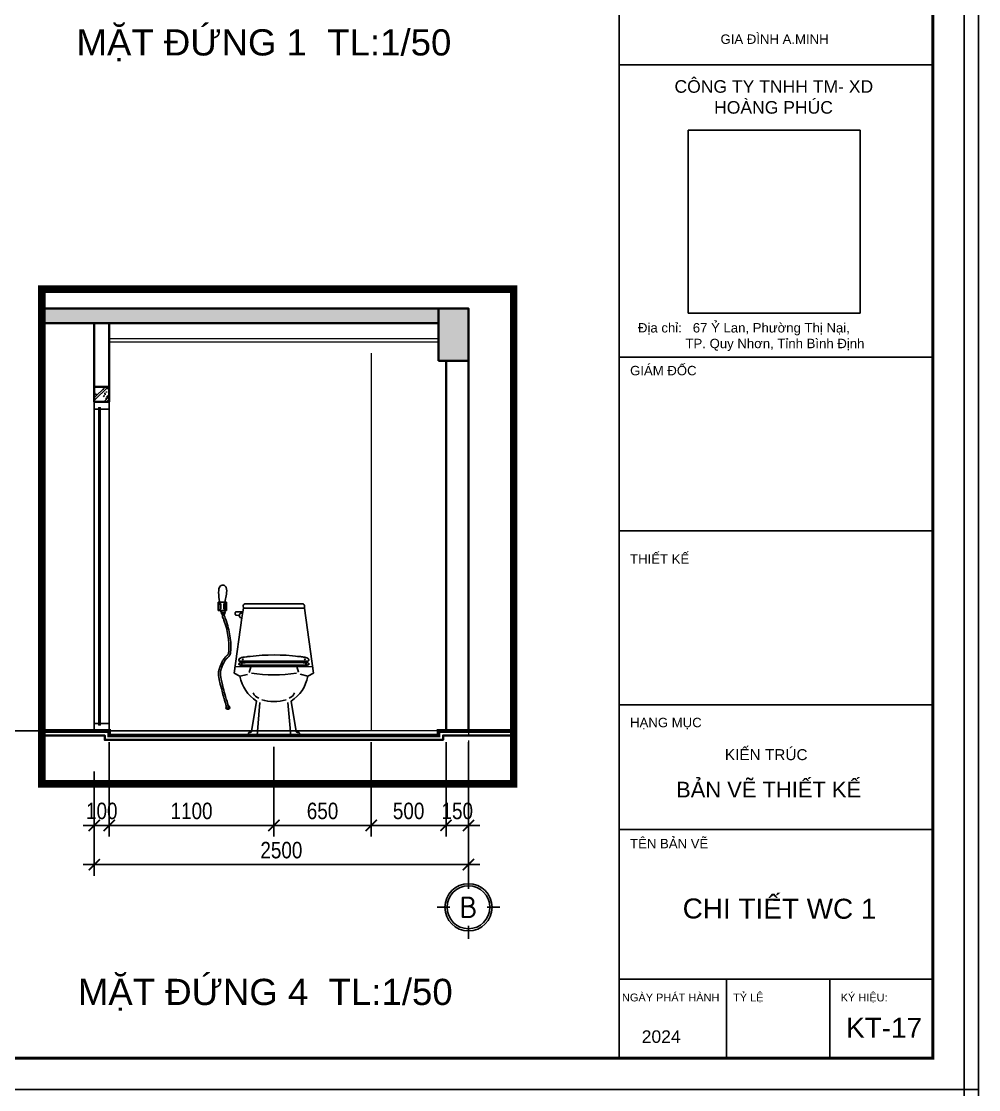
# Model space of a CAD drawing. Header units: inches. Extents: x 236662 to 497023, y -248575 to 81795.
# Drawn here: x 293754 to 300149, y -198768 to -191630 of the extents above; entities that cross this region are included whole.
import ezdxf
from ezdxf.enums import TextEntityAlignment as Align

# ---------------------------------------------------------------- set-up
doc = ezdxf.new("R2010")
doc.units = ezdxf.units.IN
doc.header["$LTSCALE"] = 10
doc.header["$MEASUREMENT"] = 0
doc.linetypes.add('ACAD_ISO02W100', pattern=[15, 12, -3])
doc.linetypes.add('CENTER', pattern=[2, 1.25, -0.25, 0.25, -0.25])
for name, color, linetype in [('01. HP_TEXT', 9, 'Continuous'), ('04. HP_CUA', 153, 'Continuous'), ('07. HP_KY HIEU', 43, 'Continuous'), ('08. HP_DIM', 118, 'Continuous'), ('10. HP_VAT DUNG 1', 144, 'Continuous'), ('TEXT', 2, 'Continuous')]:
    doc.layers.add(name, color=color, linetype=linetype)
for name, color, linetype, lineweight in [('02. HP_BE TONG', 1, 'Continuous', 35), ('03. HP_TUONG', 2, 'Continuous', 35), ('05. HP_TRUC', 251, 'CENTER', 5), ('06. HP_THAY 1', 134, 'Continuous', 15), ('06. HP_THAY 2', 147, 'Continuous', 13), ('09_HP_HATCH', 8, 'Continuous', 5)]:
    doc.layers.add(name, color=color, linetype=linetype, lineweight=lineweight)
doc.layers.add('Tpl_Bound', color=1, linetype='Continuous', plot=False)
doc.styles.add('ISOCP50', font='isocpeur.ttf')
doc.styles.get("Standard").update_dxf_attribs({"font": 'arial.ttf'})
doc.styles.add('TA1', font='arial.ttf')
doc.styles.add('TEXT (none)', font='arial.ttf')
doc.styles.add('text2', font='VHELVCN.TTF')
doc.dimstyles.new('AL-100 (1-50)', dxfattribs={"dimscale": 0.5, "dimtxt": 220, "dimasz": 150, "dimexe": 150, "dimexo": 150, "dimgap": 80, "dimtad": 1, "dimdec": 0, "dimzin": 9, "dimtxsty": 'text2', "dimblk": 'ARCHTICK', "dimcen": 1, "dimdle": 150, "dimclrd": 256, "dimclre": 256, "dimclrt": 7, "dimadec": 0, "dimazin": 0, "dimtfac": 1, "dimtdec": 0, "dimtix": 1, "dimtmove": 2, "dimatfit": 3, "dimldrblk": 'ARCHTICK', "dimfxl": 1, "dimtolj": 1, "dimtzin": 0, "dimlwd": -1, "dimlwe": -1, "dimarcsym": 0})
picture_1 = doc.add_image_def('image1.jpg', size_in_pixel=(1818, 1935))

# ---------------------------------------------------------------- blocks, each defined once
blk = doc.blocks.new('KHUNG TEN A-3')
at = {"layer": '01. HP_TEXT'}
for points in [[(365, 163.34), (365, 191.95), (415, 191.95), (415, 163.34)], [(365, 116.74), (365, 163.34), (415, 163.34), (415, 116.74)], [(365, 89.04), (365, 116.74), (415, 116.74), (415, 89.04)], [(365, 61.35), (365, 89.04), (415, 89.04), (415, 61.35)], [(365, 61.35), (365, 41.47), (415, 41.47), (415, 61.35)], [(365, 17.61), (365, 41.47), (415, 41.47), (415, 17.61)], [(365, 5), (365, 17.61), (398.56, 17.61), (398.56, 5)], [(398.56, 5), (382.12, 5), (382.12, 17.61), (398.56, 17.61)], [(398.56, 5), (415, 5), (415, 17.61), (398.56, 17.61)]]:
    blk.add_lwpolyline(points, close=True, dxfattribs=at)
at = {"layer": '02. HP_BE TONG', "color": 1, "const_width": 0.5}
blk.add_lwpolyline([(15, 5), (415, 5), (415, 292), (15, 292)], close=True, dxfattribs=at)
at = {"layer": '06. HP_THAY 1'}
blk.add_lwpolyline([(0, 297), (420, 297), (420, 0), (0, 0)], close=True, dxfattribs=at)
at = {"layer": 'Defpoints'}
blk.add_lwpolyline([(0, 0), (420, 0), (420, 297), (0, 297)], close=True, dxfattribs=at)
at = {"layer": '01. HP_TEXT', "color": 7, "style": 'TA1'}
for s, height, p in [('GIÁM ĐỐC', 1.5, (366.75, 113.85)), ('THIẾT KẾ', 1.5, (366.75, 83.82)), ('HẠNG MỤC', 1.5, (366.75, 57.76)), ('TÊN BẢN VẼ', 1.5, (366.75, 38.47)), ('NGÀY PHÁT HÀNH', 1.25, (365.46, 14.06)), ('TỶ LỆ', 1.25, (383.16, 14.06)), ('KÝ HIỆU:', 1.25, (400.31, 14.06)), ('2024', 2, (368.6, 7.45))]:
    blk.add_text(s, height=height, dxfattribs=at).set_placement(p)
at = {"layer": '01. HP_TEXT', "style": 'TA1'}
for s, height, p in [('KIẾN TRÚC', 1.75, (388.44, 53.39)), ('BẢN VẼ THIẾT KẾ', 2.5, (388.83, 47.82))]:
    blk.add_text(s, height=height, dxfattribs=at).set_placement(p, align=Align.MIDDLE_CENTER)
at = {"layer": '01. HP_TEXT', "color": 7, "char_height": 1.5, "attachment_point": 1, "style": 'TA1'}
for s, width, insert in [('\\A1;\\pxi-1,l2,t4,11;GIA ĐÌNH A.MINH', 42.6333, (379.66, 168.17)), ('\\A1;\\pxi-0.01954,l2,t4.98046,11.98046;Địa chỉ:   67 Ỷ Lan, Phường Thị Nại, \\P             TP. Quy Nhơn, Tỉnh Bình Định ', 49.5509, (365.04, 122.17))]:
    blk.add_mtext_dynamic_manual_height_columns(s, width=width, gutter_width=2.41, heights=[62.37], dxfattribs=dict(at, insert=insert))
at = {"layer": '01. HP_TEXT', "insert": (364.26, 160.88), "char_height": 2, "attachment_point": 1, "style": 'TA1'}
blk.add_mtext_dynamic_manual_height_columns('\\pxi4.78245;CÔNG TY TNHH TM- XD \\P\\pi5.60885;      HOÀNG PHÚC', width=53.4572, gutter_width=0.0255, heights=[0], dxfattribs=at)
image = blk.add_image(picture_1, insert=(375.99, 123.73), size_in_units=(27.41, 29.18))
image.dxf.flags = 7
blk = doc.blocks.new('_ArchTick')
at = {"color": 0, "linetype": 'ByBlock', "const_width": 0.15}
blk.add_lwpolyline([(-0.5, -0.5), (0.5, 0.5)], dxfattribs=at)
blk = doc.blocks.new('*D663')
at = {"layer": '08. HP_DIM', "transparency": 16777216}
for p, q in [((294241.1, -196642.6), (294241.1, -197077.5)), ((294341.1, -196642.6), (294341.1, -197077.5)), ((294241.1, -197002.5), (294166.1, -197002.5)), ((294241.1, -197002.5), (294341.1, -197002.5)), ((294341.1, -197002.5), (294416.1, -197002.5))]:
    blk.add_line(p, q, dxfattribs=at)
at = {"layer": 'Defpoints', "color": 0, "transparency": 16777216}
for p in [(294241.1, -196567.6), (294341.1, -196567.6), (294341.1, -197002.5)]:
    blk.add_point(p, dxfattribs=at)
at = {"layer": '08. HP_DIM', "transparency": 16777216, "xscale": 75, "yscale": 75, "zscale": 75}
blk.add_blockref('_ArchTick', (294241.1, -197002.5), dxfattribs=at)
at = {"layer": '08. HP_DIM', "transparency": 16777216, "xscale": 75, "yscale": 75, "zscale": 75, "rotation": 180}
blk.add_blockref('_ArchTick', (294341.1, -197002.5), dxfattribs=at)
at = {"layer": '08. HP_DIM', "color": 7, "transparency": 16777216, "insert": (294291.1, -196906.4), "char_height": 110, "attachment_point": 5, "style": 'text2'}
blk.add_mtext('\\A1;100', dxfattribs=at)
blk = doc.blocks.new('*D664')
at = {"layer": '08. HP_DIM', "transparency": 16777216}
for p, q in [((294341.1, -196446.5), (294341.1, -197077.5)), ((295441.1, -196476.5), (295441.1, -197077.5)), ((294266.1, -197002.5), (295516.1, -197002.5))]:
    blk.add_line(p, q, dxfattribs=at)
at = {"layer": 'Defpoints', "color": 0, "transparency": 16777216}
for p in [(294341.1, -196371.5), (295441.1, -196401.5), (295441.1, -197002.5)]:
    blk.add_point(p, dxfattribs=at)
at = {"layer": '08. HP_DIM', "transparency": 16777216, "xscale": 75, "yscale": 75, "zscale": 75, "rotation": 180}
blk.add_blockref('_ArchTick', (294341.1, -197002.5), dxfattribs=at)
at = {"layer": '08. HP_DIM', "transparency": 16777216, "xscale": 75, "yscale": 75, "zscale": 75}
blk.add_blockref('_ArchTick', (295441.1, -197002.5), dxfattribs=at)
at = {"layer": '08. HP_DIM', "color": 7, "transparency": 16777216, "insert": (294891.1, -196906.4), "char_height": 110, "attachment_point": 5, "style": 'text2'}
blk.add_mtext('\\A1;1100', dxfattribs=at)
blk = doc.blocks.new('*D665')
at = {"layer": '08. HP_DIM', "transparency": 16777216}
for p, q in [((296591.1, -196446.5), (296591.1, -197077.5)), ((296741.1, -196642.6), (296741.1, -197077.5)), ((296591.1, -197002.5), (296516.1, -197002.5)), ((296591.1, -197002.5), (296741.1, -197002.5)), ((296741.1, -197002.5), (296816.1, -197002.5))]:
    blk.add_line(p, q, dxfattribs=at)
at = {"layer": 'Defpoints', "color": 0, "transparency": 16777216}
for p in [(296591.1, -196371.5), (296741.1, -196567.6), (296741.1, -197002.5)]:
    blk.add_point(p, dxfattribs=at)
at = {"layer": '08. HP_DIM', "transparency": 16777216, "xscale": 75, "yscale": 75, "zscale": 75}
blk.add_blockref('_ArchTick', (296591.1, -197002.5), dxfattribs=at)
at = {"layer": '08. HP_DIM', "transparency": 16777216, "xscale": 75, "yscale": 75, "zscale": 75, "rotation": 180}
blk.add_blockref('_ArchTick', (296741.1, -197002.5), dxfattribs=at)
at = {"layer": '08. HP_DIM', "color": 7, "transparency": 16777216, "insert": (296666.1, -196906.4), "char_height": 110, "attachment_point": 5, "style": 'text2'}
blk.add_mtext('\\A1;150', dxfattribs=at)
blk = doc.blocks.new('*D666')
at = {"layer": '08. HP_DIM', "transparency": 16777216}
for p, q in [((296741.1, -196446.5), (296741.1, -197339.4)), ((294241.1, -196642.6), (294241.1, -197339.4)), ((294166.1, -197264.4), (296816.1, -197264.4))]:
    blk.add_line(p, q, dxfattribs=at)
at = {"layer": 'Defpoints', "color": 0, "transparency": 16777216}
for p in [(296741.1, -196371.5), (294241.1, -196567.6), (296741.1, -197264.4)]:
    blk.add_point(p, dxfattribs=at)
at = {"layer": '08. HP_DIM', "transparency": 16777216, "xscale": 75, "yscale": 75, "zscale": 75, "rotation": 180}
blk.add_blockref('_ArchTick', (294241.1, -197264.4), dxfattribs=at)
at = {"layer": '08. HP_DIM', "transparency": 16777216, "xscale": 75, "yscale": 75, "zscale": 75}
blk.add_blockref('_ArchTick', (296741.1, -197264.4), dxfattribs=at)
at = {"layer": '08. HP_DIM', "color": 7, "transparency": 16777216, "insert": (295491.1, -197168.3), "char_height": 110, "attachment_point": 5, "style": 'text2'}
blk.add_mtext('\\A1;2500', dxfattribs=at)
blk = doc.blocks.new('*U308')
for p, q in [((0, 50), (0, 2150)), ((100, 50), (100, 2150))]:
    blk.add_line(p, q)
for points in [[(0, 2150), (60, 2150), (60, 2160), (70, 2160), (70, 2150), (100, 2150), (100, 2200), (0, 2200)], [(0, 0), (100, 0), (100, 50), (70, 50), (70, 40), (60, 40), (60, 50), (0, 50)]]:
    blk.add_lwpolyline(points, close=True)
at = {"color": 8}
blk.add_lwpolyline([(70, 40), (60, 40), (60, 2160), (70, 2160)], close=True, dxfattribs=at)
blk = doc.blocks.new('MAT DUNG TIEU')
for p, q in [((289158, 73241.8), (289173.6, 73232.2)), ((289158, 73241.8), (289206, 73241.8)), ((289158, 73193.8), (289158, 73241.8)), ((289173.6, 73203.4), (289173.6, 73232.2)), ((289206, 73241.8), (289190.4, 73232.2)), ((289190.4, 73203.4), (289190.4, 73232.2)), ((289206, 73193.8), (289206, 73241.8)), ((289173.6, 73203.4), (289158, 73193.8)), ((289158, 73193.8), (289206, 73193.8)), ((289175, 73185.1), (289178.6, 73171.9)), ((289178, 73174.3), (289194.1, 73174.3)), ((289178.6, 73171.9), (289193.4, 73171.9)), ((289190.4, 73203.4), (289206, 73193.8)), ((289197.6, 73186.9), (289193.4, 73171.9)), ((289300.8, 73186.8), (289295.6, 73150.5)), ((289303.7, 73207.5), (289658, 73207.5)), ((289302.5, 72914.9), (289299.4, 72905.1)), ((289659.2, 72914.9), (289662.3, 72905.1)), ((289255.4, 72867.5), (289706.3, 72867.5)), ((289276, 72883.1), (289276.3, 72882.4)), ((289276, 72883.1), (289276, 72883.1)), ((289276.3, 72882.4), (289276.6, 72881.8)), ((289276.6, 72881.8), (289276.9, 72881.4)), ((289276.9, 72881.4), (289277.3, 72881.1)), ((289277.3, 72881.1), (289277.6, 72880.8)), ((289277.6, 72880.8), (289278, 72880.5)), ((289278, 72880.5), (289278.3, 72880.2)), ((289278.3, 72880.2), (289278.6, 72879.9)), ((289278.6, 72879.9), (289279, 72879.6)), ((289279, 72879.6), (289279.3, 72879.4)), ((289279.3, 72879.4), (289279.7, 72879.1)), ((289279.7, 72879.1), (289280.1, 72878.9)), ((289280.1, 72878.9), (289280.6, 72878.7)), ((289281, 72878.5), (289281.5, 72878.3)), ((289281.5, 72878.3), (289282, 72878.1)), ((289282, 72878.1), (289282.5, 72877.9)), ((289282.5, 72877.9), (289283, 72877.7)), ((289283, 72877.7), (289283.6, 72877.6)), ((289283.6, 72877.6), (289284.1, 72877.4)), ((289286.7, 72899.5), (289284, 72899.5)), ((289286.7, 72899.5), (289284, 72899.5)), ((289284.1, 72877.4), (289284.7, 72877.3)), ((289284.7, 72877.3), (289285.3, 72877.2)), ((289285.3, 72877.2), (289285.8, 72877.1)), ((289285.8, 72877.1), (289286.5, 72876.9)), ((289286.5, 72876.9), (289287.1, 72876.8)), ((289480.8, 72899.5), (289286.7, 72899.5)), ((289287.1, 72876.8), (289287.7, 72876.7)), ((289287.7, 72876.7), (289288.4, 72876.6)), ((289288.4, 72876.6), (289289.1, 72876.4)), ((289289.1, 72876.4), (289289.9, 72876.3)), ((289289.9, 72876.3), (289290.7, 72876.2)), ((289290.7, 72876.2), (289291.6, 72876)), ((289291.6, 72876), (289292.5, 72875.9)), ((289292.5, 72875.9), (289293.5, 72875.8)), ((289295.6, 72886.6), (289293.4, 72879.5)), ((289293.5, 72875.8), (289294.6, 72875.7)), ((289294.6, 72875.7), (289295.8, 72875.6)), ((289295.8, 72875.6), (289297.1, 72875.5)), ((289480.8, 72875.5), (289297.1, 72875.5)), ((289480.8, 72891.5), (289329.1, 72891.5)), ((289480.8, 72899.5), (289675, 72899.5)), ((289480.8, 72891.5), (289632.6, 72891.5)), ((289480.8, 72875.5), (289664.6, 72875.5)), ((289665.9, 72875.6), (289664.6, 72875.5)), ((289667.1, 72875.7), (289665.9, 72875.6)), ((289666, 72886.6), (289668.3, 72879.5)), ((289668.2, 72875.8), (289667.1, 72875.7)), ((289669.2, 72875.9), (289668.2, 72875.8)), ((289670.1, 72876), (289669.2, 72875.9)), ((289671, 72876.2), (289670.1, 72876)), ((289671.8, 72876.3), (289671, 72876.2)), ((289672.5, 72876.4), (289671.8, 72876.3)), ((289673.3, 72876.6), (289672.5, 72876.4)), ((289673.9, 72876.7), (289673.3, 72876.6)), ((289674.6, 72876.8), (289673.9, 72876.7)), ((289675.2, 72876.9), (289674.6, 72876.8)), ((289675, 72899.5), (289677.7, 72899.5)), ((289675.8, 72877.1), (289675.2, 72876.9)), ((289676.4, 72877.2), (289675.8, 72877.1)), ((289677, 72877.3), (289676.4, 72877.2)), ((289677.6, 72877.4), (289677, 72877.3)), ((289678.1, 72877.6), (289677.6, 72877.4)), ((289678.7, 72877.7), (289678.1, 72877.6)), ((289679.2, 72877.9), (289678.7, 72877.7)), ((289679.7, 72878.1), (289679.2, 72877.9)), ((289680.2, 72878.3), (289679.7, 72878.1)), ((289680.7, 72878.5), (289680.2, 72878.3)), ((289681.1, 72878.7), (289680.7, 72878.5)), ((289681.6, 72878.9), (289681.1, 72878.7)), ((289682, 72879.1), (289681.6, 72878.9)), ((289682.3, 72879.4), (289682, 72879.1)), ((289682.7, 72879.6), (289682.3, 72879.4)), ((289683.1, 72879.9), (289682.7, 72879.6)), ((289683.4, 72880.2), (289683.1, 72879.9)), ((289683.7, 72880.5), (289683.4, 72880.2)), ((289684.1, 72880.8), (289683.7, 72880.5)), ((289684.4, 72881.1), (289684.1, 72880.8)), ((289684.7, 72881.4), (289684.4, 72881.1)), ((289685.1, 72881.8), (289684.7, 72881.4)), ((289685.4, 72882.4), (289685.1, 72881.8)), ((289685.6, 72883.1), (289685.4, 72882.4)), ((289685.7, 72883.1), (289685.6, 72883.1)), ((289283.3, 72811.5), (289327.3, 72822.9)), ((289678.4, 72811.5), (289634.4, 72822.9)), ((289562.3, 72659.5), (289578.8, 72467.5))]:
    blk.add_line(p, q)
blk.add_lwpolyline([(289678.4, 72811.5, -0.204545), (289581.4, 72667.5), (289610.8, 72490.5, 0.414214), (289615.8, 72485.5), (289623.8, 72485.5, -0.414214), (289628.8, 72480.5), (289631.3, 72467.5), (289330.4, 72467.5), (289332.8, 72480.5, -0.414214), (289337.8, 72485.5), (289345.8, 72485.5, 0.414214), (289350.8, 72490.5), (289380.3, 72667.5, -0.204545), (289283.3, 72811.5), (289250.1, 72830.3), (289295.6, 73150.5, -0.420661), (289280.2, 73164.1), (289264.1, 73166.8, -0.414214), (289256.1, 73174.8), (289256.1, 73178.8, -0.414214), (289264.1, 73186.8), (289300.8, 73186.8), (289303.7, 73207.5), (289302.5, 73223.7, -0.283785), (289316.8, 73232.5), (289644.8, 73232.5, -0.283785), (289659.1, 73223.7), (289658, 73207.5), (289711.6, 72830.3)], format="xyb", close=True)
for points in [[(289623.2, 72927.3, 0.059522), (289343.1, 72927.5), (289329.4, 72926.9), (289322.8, 72925.5), (289309.8, 72923.6), (289299.7, 72921.9), (289292.8, 72920.1), (289286.5, 72917.3), (289281.7, 72915.1), (289276.6, 72906.1), (289278.4, 72900.5), (289284, 72899.5)], [(289361, 72714.7, 0.247354), (289392.8, 72685.1, 0.247354)], [(289480.8, 72664.2, 0.073236), (289551.6, 72674.5, 0.073236)], [(289568.9, 72685.1, 0.247354), (289600.7, 72714.7, 0.247354)]]:
    blk.add_lwpolyline(points, format="xyb")
for points in [[(289618.6, 72927.5), (289623.2, 72927.3), (289627.1, 72927), (289630.2, 72926.8), (289632.7, 72926.5), (289634.7, 72926.3), (289636.5, 72926), (289638, 72925.8), (289639.4, 72925.5), (289640.9, 72925.3), (289642.3, 72925), (289643.9, 72924.8), (289645.4, 72924.6), (289646.9, 72924.3), (289648.4, 72924.1), (289649.9, 72923.9), (289651.4, 72923.6), (289652.8, 72923.4), (289654.2, 72923.2), (289655.5, 72923), (289656.8, 72922.8), (289658, 72922.5), (289659.2, 72922.3), (289660.4, 72922.1), (289661.5, 72921.9), (289662.5, 72921.7), (289663.5, 72921.4), (289664.4, 72921.2), (289665.4, 72921), (289666.2, 72920.7), (289667.1, 72920.5), (289667.9, 72920.2), (289668.8, 72919.9), (289669.6, 72919.7), (289670.4, 72919.4), (289671.2, 72919), (289672, 72918.7), (289672.7, 72918.4), (289673.5, 72918.1), (289674.2, 72917.7), (289674.9, 72917.4), (289675.6, 72917.1), (289676.2, 72916.8), (289676.9, 72916.5), (289677.5, 72916.1), (289678.1, 72915.7), (289678.8, 72915.2), (289679.4, 72914.6), (289680, 72913.9), (289680.6, 72913.2), (289681.2, 72912.3), (289681.8, 72911.4), (289682.4, 72910.4), (289682.9, 72909.4), (289683.3, 72908.4), (289683.6, 72907.3), (289683.8, 72906.2), (289683.9, 72905.1), (289683.8, 72904.1), (289683.5, 72903.1), (289683, 72902.1), (289682.2, 72901.3), (289681.1, 72900.6), (289679.6, 72900), (289677.7, 72899.5)], [(289329.1, 72891.5), (289326.4, 72891.3), (289324.2, 72891.2), (289322.2, 72891.1), (289320.5, 72891.1), (289319, 72891), (289317.7, 72891), (289316.5, 72891), (289315.4, 72890.9), (289314.3, 72890.9), (289313.2, 72890.8), (289312.2, 72890.8), (289311.1, 72890.7), (289310.1, 72890.6), (289309.1, 72890.6), (289308.2, 72890.5), (289307.2, 72890.5), (289306.3, 72890.5), (289305.3, 72890.4), (289304.4, 72890.4), (289303.5, 72890.4), (289302.6, 72890.4), (289301.7, 72890.4), (289300.9, 72890.4), (289299.9, 72890.4), (289299, 72890.4), (289298.1, 72890.4), (289297.2, 72890.4), (289296.3, 72890.4), (289295.3, 72890.3), (289294.4, 72890.3), (289293.4, 72890.3), (289292.5, 72890.2), (289291.5, 72890.1), (289290.6, 72890), (289289.7, 72889.9), (289288.8, 72889.7), (289287.9, 72889.6), (289287, 72889.5), (289286.1, 72889.4), (289285.3, 72889.2), (289284.6, 72889.1), (289283.8, 72889), (289283.1, 72888.9), (289282.3, 72888.7), (289281.5, 72888.4), (289280.7, 72888.1), (289279.8, 72887.8), (289278.8, 72887.3), (289277.8, 72886.7), (289276.8, 72886)], [(289280.6, 72878.7), (289281, 72878.5)], [(289347.2, 72867.5), (289337.1, 72834.6)], [(289614.5, 72867.5), (289624.6, 72834.6)], [(289632.6, 72891.5), (289635.3, 72891.3), (289637.5, 72891.2), (289639.5, 72891.1), (289641.2, 72891.1), (289642.7, 72891), (289644, 72891), (289645.2, 72891), (289646.3, 72890.9), (289647.4, 72890.9), (289648.5, 72890.8), (289649.5, 72890.8), (289650.5, 72890.7), (289651.6, 72890.6), (289652.6, 72890.6), (289653.5, 72890.5), (289654.5, 72890.5), (289655.4, 72890.5), (289656.3, 72890.4), (289657.3, 72890.4), (289658.2, 72890.4), (289659, 72890.4), (289659.9, 72890.4), (289660.8, 72890.4), (289661.7, 72890.4), (289662.6, 72890.4), (289663.6, 72890.4), (289664.5, 72890.4), (289665.4, 72890.4), (289666.4, 72890.3), (289667.3, 72890.3), (289668.3, 72890.3), (289669.2, 72890.2), (289670.1, 72890.1), (289671.1, 72890), (289672, 72889.9), (289672.9, 72889.7), (289673.8, 72889.6), (289674.7, 72889.5), (289675.5, 72889.4), (289676.3, 72889.2), (289677.1, 72889.1), (289677.9, 72889), (289678.6, 72888.9), (289679.4, 72888.7), (289680.2, 72888.4), (289681, 72888.1), (289681.9, 72887.8), (289682.9, 72887.3), (289683.9, 72886.7), (289684.9, 72886)], [(289399.4, 72659.5), (289382.9, 72467.5)]]:
    blk.add_lwpolyline(points)
at = {"flags": 128}
blk.add_lwpolyline([(289208.2, 72628, 0.447816), (289218.8, 72631.3, -1.095424)], format="xyb", dxfattribs=at)
for centre, radius, start, end in [((289294.5, 73164.9), 14.4, 69.50249, 183.06676), ((289281.5, 72883.2), 5.46, 149.27618, 180.68617), ((289680.2, 72883.2), 5.46, 359.31383, 30.72382), ((289480.8, 73682.5), 862.4, 261.29094, 278.70906), ((289480.4, 72909.7), 245.5, 253.34159, 270.09612)]:
    blk.add_arc(centre, radius, start, end)
at = {"ltscale": 10}
blk.add_arc((289213.3, 72630.2), 11, 139.28296, 76.9678, dxfattribs=at)
for points, knots in [([(289168.9, 73212.2), (289168.9, 73223.5), (289163.2, 73252.6), (289158.8, 73292.3), (289161.1, 73335.6), (289191, 73345.6), (289209.9, 73321.8), (289204.4, 73274.3), (289188.8, 73234.5), (289205.3, 73181), (289165.6, 73182), (289168.9, 73203.5), (289168.9, 73212.2)], [0, 0, 0, 0, 33.999712, 87.271739, 126.694443, 145.03604, 165.505113, 204.122546, 280.909175, 307.443089, 330.153437, 356.324944, 356.324944, 356.324944, 356.324944]), ([(289181.2, 73171.9), (289181.1, 73161.9), (289184.4, 73154), (289188.7, 73143.4), (289189.8, 73140.5), (289193.6, 73130.5), (289196.1, 73123.2), (289203, 73101.3), (289206.8, 73086.5), (289213.1, 73056.4), (289215.6, 73041.1), (289218.6, 73014.9), (289219.4, 73003.6), (289220.1, 72985.8), (289220.1, 72978.7), (289219.7, 72966), (289219.3, 72960.3), (289218.4, 72953.7), (289218.1, 72952), (289217.6, 72949.2), (289217.4, 72948.2), (289216.9, 72946.2), (289216.7, 72945.2), (289215.9, 72942.7), (289215.3, 72941.3), (289214.2, 72938.9), (289213.6, 72937.9), (289212.5, 72936.3), (289211.9, 72935.6), (289210.7, 72934.1), (289210, 72933.4), (289208.3, 72931.8), (289207.3, 72930.8), (289205, 72928.7), (289203.8, 72927.5), (289201.1, 72924.9), (289199.7, 72923.5), (289196.3, 72919.8), (289194.3, 72917.5), (289190.2, 72912), (289188.1, 72908.9), (289182.4, 72899.6), (289178.7, 72892.6), (289174, 72882.2), (289173.3, 72880.6), (289171.1, 72875.4), (289169.6, 72871.7), (289167.5, 72866.1), (289166.9, 72864.4), (289165.8, 72861.4), (289165.3, 72860), (289164.4, 72857.6), (289164.1, 72856.6), (289163.3, 72854.3), (289162.9, 72853.1), (289161.8, 72849.4), (289161, 72846.7), (289159.9, 72840.7), (289159.5, 72837.4), (289159, 72830), (289159, 72825.9), (289159.5, 72816.7), (289160, 72811.5), (289161, 72804.1), (289161.3, 72802.3), (289161.8, 72799), (289162.1, 72797.4), (289162.8, 72793.8), (289163.1, 72791.8), (289164, 72787.6), (289164.5, 72785.3), (289166.1, 72778), (289167.4, 72772.4), (289172.5, 72752.1), (289177.4, 72733.6), (289185.8, 72702.7), (289186.8, 72699.2), (289188, 72694.7), (289188.3, 72693.8), (289188.7, 72692.3), (289188.8, 72691.8), (289189.3, 72689.9), (289189.7, 72688.5), (289190.8, 72684.6), (289191.5, 72682.2), (289193.5, 72675), (289194.7, 72670.7), (289198.2, 72658.7), (289200.2, 72652.1), (289204.2, 72639.6), (289206.2, 72633.8), (289208.2, 72628)], [0, 0, 0, 0, 20.968359, 20.968359, 28.837472, 28.837472, 48.568267, 48.568267, 88.029858, 88.029858, 130.816709, 130.816709, 166.258815, 166.258815, 192.631441, 192.631441, 219.004068, 219.004068, 229.293688, 229.293688, 236.963424, 236.963424, 244.633161, 244.633161, 259.972633, 259.972633, 275.312106, 275.312106, 287.527711, 287.527711, 299.743315, 299.743315, 314.298274, 314.298274, 328.853232, 328.853232, 343.40819, 343.40819, 361.601073, 361.601073, 379.793957, 379.793957, 409.166583, 409.166583, 414.573556, 414.573556, 425.387502, 425.387502, 429.863764, 429.863764, 433.24764, 433.24764, 435.867029, 435.867029, 438.486418, 438.486418, 443.54838, 443.54838, 448.51485, 448.51485, 453.48132, 453.48132, 458.447791, 458.447791, 459.901505, 459.901505, 461.138247, 461.138247, 462.624915, 462.624915, 464.111583, 464.111583, 467.08492, 467.08492, 472.885785, 472.885785, 473.590223, 473.590223, 473.761524, 473.761524, 473.867965, 473.867965, 474.123166, 474.123166, 474.633569, 474.633569, 475.654374, 475.654374, 477.695985, 477.695985, 479.918209, 479.918209, 479.918209, 479.918209]), ([(289191.3, 73171.9), (289192.9, 73162), (289197.3, 73151.8), (289213.2, 73109.8), (289221.1, 73076.5), (289228.3, 73029.3), (289229.8, 73013.3), (289231.1, 72988), (289231.2, 72977.9), (289230.5, 72963.3), (289230.1, 72958), (289229.1, 72951.1), (289228.8, 72948.9), (289227.4, 72942.2), (289226.2, 72938.4), (289223.6, 72933.1), (289222.5, 72931.3), (289220, 72927.9), (289218.6, 72926.5), (289215.8, 72923.6), (289214.3, 72922.3), (289211.2, 72919.4), (289209.6, 72917.9), (289205.7, 72913.8), (289203.2, 72911.1), (289198, 72904), (289195.2, 72899.7), (289189.1, 72888.8), (289186, 72882.3), (289182, 72872.8), (289181.3, 72871.3), (289179.4, 72866.5), (289178.1, 72863.1), (289176.3, 72858.1), (289175.7, 72856.6), (289174.9, 72854.3), (289174.7, 72853.5), (289174.1, 72851.9), (289173.8, 72851.1), (289173, 72848.6), (289172.5, 72846.9), (289171.5, 72842.5), (289171.1, 72839.7), (289170.6, 72832.9), (289170.6, 72828.9), (289171.1, 72819.4), (289171.6, 72813.8), (289174.7, 72792), (289178.9, 72771.3), (289193.7, 72714.1), (289204.1, 72677.9), (289218.8, 72631.3)], [1.242846, 1.242846, 1.242846, 1.242846, 28.934087, 28.934087, 113.624774, 113.624774, 160.510303, 160.510303, 196.445185, 196.445185, 220.263793, 220.263793, 232.200731, 232.200731, 260.441411, 260.441411, 279.627851, 279.627851, 298.814291, 298.814291, 318.000731, 318.000731, 337.187171, 337.187171, 363.09365, 363.09365, 389.000128, 389.000128, 414.906607, 414.906607, 419.717969, 419.717969, 429.340694, 429.340694, 433.14704, 433.14704, 435.161501, 435.161501, 437.175961, 437.175961, 441.204883, 441.204883, 446.276038, 446.276038, 451.347192, 451.347192, 456.418346, 456.418346, 468.173389, 468.173389, 479.75263, 479.75263, 479.75263, 479.75263])]:
    blk.add_open_spline(points, degree=3, knots=knots)
blk = doc.blocks.new('grid test1')
at = {"ltscale": 20}
for p, q in [((0, 440), (0, 260)), ((-260, 0), (-440, 0)), ((440, 0), (260, 0)), ((0, -260), (0, -440))]:
    blk.add_line(p, q, dxfattribs=at)
at = {"color": 251, "ltscale": 20, "true_color": 0x636466}
for radius in [330, 300]:
    blk.add_circle((0, 0), radius, dxfattribs=at)
at = {"layer": '01. HP_TEXT', "color": 2, "ltscale": 20, "true_color": 0xf1eb1f, "style": 'ISOCP50'}
blk.add_attdef('GRID', text='', height=300, dxfattribs=at).set_placement((-37, 0), align=Align.MIDDLE_CENTER)
blk = doc.blocks.new('*D674')
at = {"layer": '08. HP_DIM', "transparency": 16777216}
for p, q in [((292167.6, -193696.5), (292167.6, -196446.5)), ((291855.1, -193771.5), (292242.6, -193771.5)), ((296016.1, -196371.5), (292092.6, -196371.5))]:
    blk.add_line(p, q, dxfattribs=at)
at = {"layer": 'Defpoints', "color": 0, "transparency": 16777216}
for p in [(291780.1, -193771.5), (292167.6, -196371.5), (296091.1, -196371.5)]:
    blk.add_point(p, dxfattribs=at)
at = {"layer": '08. HP_DIM', "transparency": 16777216, "xscale": 75, "yscale": 75, "zscale": 75}
for p, rotation in [((292167.6, -193771.5), 90), ((292167.6, -196371.5), 270)]:
    blk.add_blockref('_ArchTick', p, dxfattribs=dict(at, rotation=rotation))
at = {"layer": '08. HP_DIM', "color": 7, "transparency": 16777216, "insert": (292071.4, -195071.5), "char_height": 110, "attachment_point": 5, "rotation": 90, "style": 'text2'}
blk.add_mtext('\\A1;2600', dxfattribs=at)
blk = doc.blocks.new('*D675')
at = {"layer": '08. HP_DIM', "transparency": 16777216}
for p, q in [((295441.1, -196476.5), (295441.1, -197077.5)), ((296091.1, -196446.5), (296091.1, -197077.5)), ((295366.1, -197002.5), (296166.1, -197002.5))]:
    blk.add_line(p, q, dxfattribs=at)
at = {"layer": 'Defpoints', "color": 0, "transparency": 16777216}
for p in [(295441.1, -196401.5), (296091.1, -196371.5), (296091.1, -197002.5)]:
    blk.add_point(p, dxfattribs=at)
at = {"layer": '08. HP_DIM', "transparency": 16777216, "xscale": 75, "yscale": 75, "zscale": 75, "rotation": 180}
blk.add_blockref('_ArchTick', (295441.1, -197002.5), dxfattribs=at)
at = {"layer": '08. HP_DIM', "transparency": 16777216, "xscale": 75, "yscale": 75, "zscale": 75}
blk.add_blockref('_ArchTick', (296091.1, -197002.5), dxfattribs=at)
at = {"layer": '08. HP_DIM', "color": 7, "transparency": 16777216, "insert": (295766.1, -196906.4), "char_height": 110, "attachment_point": 5, "style": 'text2'}
blk.add_mtext('\\A1;650', dxfattribs=at)
blk = doc.blocks.new('*D676')
at = {"layer": '08. HP_DIM', "transparency": 16777216}
for p, q in [((296091.1, -196446.5), (296091.1, -197077.5)), ((296591.1, -196446.5), (296591.1, -197077.5)), ((296016.1, -197002.5), (296666.1, -197002.5))]:
    blk.add_line(p, q, dxfattribs=at)
at = {"layer": 'Defpoints', "color": 0, "transparency": 16777216}
for p in [(296091.1, -196371.5), (296591.1, -196371.5), (296591.1, -197002.5)]:
    blk.add_point(p, dxfattribs=at)
at = {"layer": '08. HP_DIM', "transparency": 16777216, "xscale": 75, "yscale": 75, "zscale": 75, "rotation": 180}
blk.add_blockref('_ArchTick', (296091.1, -197002.5), dxfattribs=at)
at = {"layer": '08. HP_DIM', "transparency": 16777216, "xscale": 75, "yscale": 75, "zscale": 75}
blk.add_blockref('_ArchTick', (296591.1, -197002.5), dxfattribs=at)
at = {"layer": '08. HP_DIM', "color": 7, "transparency": 16777216, "insert": (296341.1, -196906.4), "char_height": 110, "attachment_point": 5, "style": 'text2'}
blk.add_mtext('\\A1;500', dxfattribs=at)

msp = doc.modelspace()

# ---------------------------------------------------------------- hatches: boundary and pattern name
at = {"layer": '09_HP_HATCH'}
h = msp.add_hatch(dxfattribs=at)
h.set_pattern_fill('CHAU-01', color=256, scale=15, pattern_type=2)
h.set_pattern_definition([(50, (-14010.32, -3276.53), (107.589027, -9.41282), [11.25, -123.75]), (355, (-14010.32, -3276.53), (-20.8127, 112.82882), [9, -99]), (100.4514, (-14001.35, -3277.32), (86.776407, 103.41593), [9.56103, -105.171317]), (46.1842, (-14010.32, -3246.53), (160.086157, -24.82785), [16.875, -185.625]), (96.6356, (-13996.98, -3248.6), (140.199406, 146.11768), [14.34154, -157.75695]), (351.1842, (-14010.32, -3246.53), (140.19929, 146.11779), [13.5, -148.5]), (21, (-13995.32, -3254.03), (89.536058, -60.392834), [11.25, -123.75]), (326, (-13995.32, -3254.03), (36.4973, 108.772507), [9, -99]), (71.4514, (-13987.86, -3259.07), (126.033394, 48.379575), [9.56103, -105.171317]), (37.5, (-14010.317, -3276.534), (1.8239783, 49.934078), [0, -97.8, 0, -100.5, 0, -99.375]), (7.5, (-14010.317, -3276.534), (39.460431, 59.161757), [0, -57.3, 0, -95.55, 0, -37.875]), (327.5, (-14043.767, -3276.534), (80.0733654, -3.3832308), [0, -37.5, 0, -117, 0, -155.25]), (317.5, (-14058.77, -3276.534), (87.477925, 15.015747), [0, -48.75, 0, -77.7, 0, -110.25]), (45, (-14010.32, -3276.534), (-45.078057, 45.078057), []), (45, (-14010.32, -3258.16), (-45.078057, 45.078057), [])])
h.paths.add_polyline_path([(293891.1, -193547.5), (296541.1, -193547.5), (296541.1, -193647.5), (293891.1, -193647.5)])
h.paths.add_polyline_path([(296541.1, -193897.5), (296741.1, -193897.5), (296741.1, -193547.5), (296541.1, -193547.5)])
h = msp.add_hatch(dxfattribs=at)
h.set_pattern_fill('CHAU-01', color=256, scale=15, pattern_type=2)
h.set_pattern_definition([(50, (188450.405, -277235.39), (107.58903, -9.41282), [11.25, -123.75]), (355, (188450.4, -277235.39), (-20.8127, 112.82882), [9, -99]), (100.4514, (188459.37, -277236.17), (86.77641, 103.41593), [9.56103, -105.17132]), (46.1842, (188450.4, -277205.39), (160.08616, -24.82785), [16.875, -185.625]), (96.6356, (188463.75, -277207.45), (140.1994, 146.11768), [14.34154, -157.75695]), (351.1842, (188450.4, -277205.39), (140.1993, 146.1178), [13.5, -148.5]), (21, (188465.405, -277212.89), (89.53606, -60.392834), [11.25, -123.75]), (326, (188465.4, -277212.89), (36.4973, 108.77251), [9, -99]), (71.4514, (188472.87, -277217.92), (126.033394, 48.379575), [9.56103, -105.17132]), (37.5, (188450.405, -277235.386), (1.823978, 49.934078), [0, -97.8, 0, -100.5, 0, -99.375]), (7.5, (188450.405, -277235.386), (39.46043, 59.161757), [0, -57.3, 0, -95.55, 0, -37.875]), (327.5, (188416.955, -277235.386), (80.073365, -3.383231), [0, -37.5, 0, -117, 0, -155.25]), (317.5, (188401.955, -277235.386), (87.477925, 15.015747), [0, -48.75, 0, -77.7, 0, -110.25]), (45, (188450.405, -277235.386), (-45.078057, 45.078057), []), (45, (188450.405, -277217.01), (-45.078057, 45.078057), [])])
h.paths.add_polyline_path([(294241.1, -194071.5), (294241.1, -194171.5), (294341.1, -194171.5), (294341.1, -194071.5)])

# ---------------------------------------------------------------- linework, layer by layer
at = {"layer": '02. HP_BE TONG'}
for points in [[(293891.1, -193547.5), (296541.1, -193547.5), (296541.1, -193647.5), (293891.1, -193647.5)], [(296541.1, -193897.5), (296741.1, -193897.5), (296741.1, -193547.5), (296541.1, -193547.5)], [(294241.1, -194071.5), (294241.1, -194171.5), (294341.1, -194171.5), (294341.1, -194071.5)]]:
    msp.add_lwpolyline(points, close=True, dxfattribs=at)
at = {"layer": '02. HP_BE TONG', "const_width": 25}
msp.add_lwpolyline([(293891.1, -196371.5), (294341.1, -196371.5), (294341.1, -196401.5), (296541.1, -196401.5), (296541.1, -196371.5), (297042.5, -196371.5)], dxfattribs=at)
at = {"layer": '02. HP_BE TONG'}
msp.add_lwpolyline([(293891.1, -196401.5), (294311.1, -196401.5), (294311.1, -196431.5), (296571.1, -196431.5), (296571.1, -196401.5), (297042.5, -196401.5)], dxfattribs=at)
at = {"layer": '03. HP_TUONG'}
for points in [[(294241.1, -193647.5), (294341.1, -193647.5), (294341.1, -194071.5), (294241.1, -194071.5)], [(296591.1, -193897.5), (296741.1, -193897.5), (296741.1, -196371.5), (296591.1, -196371.5)]]:
    msp.add_lwpolyline(points, close=True, dxfattribs=at)
at = {"layer": '05. HP_TRUC', "ltscale": 10}
msp.add_line((296741.1, -193684.2), (296741.1, -197339.4), dxfattribs=at)
at = {"layer": '06. HP_THAY 1'}
msp.add_lwpolyline([(294241.1, -194171.5), (294341.1, -194171.5), (294341.1, -196371.5), (294241.1, -196371.5)], close=True, dxfattribs=at)
at = {"layer": '06. HP_THAY 2'}
for p, q in [((296091.1, -193847.5), (296091.1, -196371.5)), ((296591.1, -196371.5), (294341.1, -196371.5))]:
    msp.add_line(p, q, dxfattribs=at)
msp.add_lwpolyline([(294341.1, -193771.5), (296541.1, -193771.5), (296541.1, -193751.5), (294341.1, -193751.5)], close=True, dxfattribs=at)
at = {"layer": '07. HP_KY HIEU', "linetype": 'ACAD_ISO02W100', "ltscale": 5, "const_width": 50}
msp.add_lwpolyline([(293891.1, -193419), (297042.5, -193419), (297042.5, -196724.2), (293891.1, -196724.2)], close=True, dxfattribs=at)
at = {"layer": 'Tpl_Bound', "color": 1}
for points in [[(282444.5, -198768), (282444.5, -186316.1), (300149.2, -186316.1), (300149.2, -198768)], [(282444.5, -211219.9), (282444.5, -198768), (300149.2, -198768), (300149.2, -211219.9)]]:
    msp.add_lwpolyline(points, close=True, dxfattribs=at)

# ---------------------------------------------------------------- block references
at = {"color": 1, "xscale": 41.9254843875517, "yscale": 41.9254843875517, "zscale": 41.9254843875517}
for p in [(282444.5, -198768, -318.6), (282444.5, -211219.9, -318.6)]:
    msp.add_blockref('KHUNG TEN A-3', p, dxfattribs=at)
at = {"layer": '04. HP_CUA', "xscale": -1}
msp.add_blockref('*U308', (294341.1, -196371.5), dxfattribs=at)
at = {"layer": '07. HP_KY HIEU', "ltscale": 20}
ref = msp.add_blockref('grid test1', (296741.1, -197549.6), dxfattribs=dict(at, xscale=0.477750000078231, yscale=0.477750000078231, zscale=0.477750000078231))
ref.add_attrib('GRID', 'B', dxfattribs={"layer": 'TEXT', "ltscale": 20, "height": 143.3, "style": 'ISOCP50'}).set_placement((296741.1, -197549.6), align=Align.MIDDLE_CENTER)
at = {"layer": '10. HP_VAT DUNG 1', "xscale": 1.149500000050734, "yscale": 1.149500000050734, "zscale": 1.149500000050734, "rotation": 0.0193987317747231}
msp.add_blockref('MAT DUNG TIEU', (-37288.9, -279815.6), dxfattribs=at)

# ---------------------------------------------------------------- texts
at = {"attachment_point": 1, "rotation": 359.89856}
for s, width, insert, char_height in [('CHI TIẾT WC 1', 1796.114, (298172.2, -197490.6, -318.6), 133.427), ('KT-17', 522.002, (299264, -198287.5, -318.6), 133.43)]:
    msp.add_mtext_dynamic_manual_height_columns(s, width=width, gutter_width=3.49, heights=[0], dxfattribs=dict(at, insert=insert, char_height=char_height))
at = {"layer": '01. HP_TEXT', "style": 'TEXT (none)'}
for s, p in [('MẶT ĐỨNG 1  TL:1/50', (294122.2, -191857.8, -234.4)), ('MẶT ĐỨNG 4  TL:1/50', (294131.3, -198202.5, -234.4))]:
    msp.add_text(s, height=175, dxfattribs=at).set_placement(p)

# ---------------------------------------------------------------- dimensions: what is measured, and where the dimension line sits
at = {"layer": '08. HP_DIM'}
dim = msp.add_linear_dim(base=(292167.6, -196371.5), p1=(291780.1, -193771.5), p2=(296091.1, -196371.5), angle=90, dimstyle='AL-100 (1-50)', dxfattribs=at)
dim.commit()
dim.dimension.update_dxf_attribs({"geometry": '*D674', "text_midpoint": (292071.4, -195071.5)})
for base, p1, p2, picture, middle in [((296741.1, -197264.4), (294241.1, -196567.6), (296741.1, -196371.5), '*D666', (295491.1, -197168.3)), ((295441.1, -197002.5), (294341.1, -196371.5), (295441.1, -196401.5), '*D664', (294891.1, -196906.4)), ((296091.1, -197002.5), (295441.1, -196401.5), (296091.1, -196371.5), '*D675', (295766.1, -196906.4)), ((296591.1, -197002.5), (296091.1, -196371.5), (296591.1, -196371.5), '*D676', (296341.1, -196906.4)), ((296741.1, -197002.5), (296591.1, -196371.5), (296741.1, -196567.6), '*D665', (296666.1, -196906.4)), ((294341.1, -197002.5), (294241.1, -196567.6), (294341.1, -196567.6), '*D663', (294291.1, -196906.4))]:
    dim = msp.add_linear_dim(base=base, p1=p1, p2=p2, dimstyle='AL-100 (1-50)', dxfattribs=at)
    dim.commit()
    dim.dimension.update_dxf_attribs({"geometry": picture, "text_midpoint": middle})

doc.saveas('drawing.dxf')
